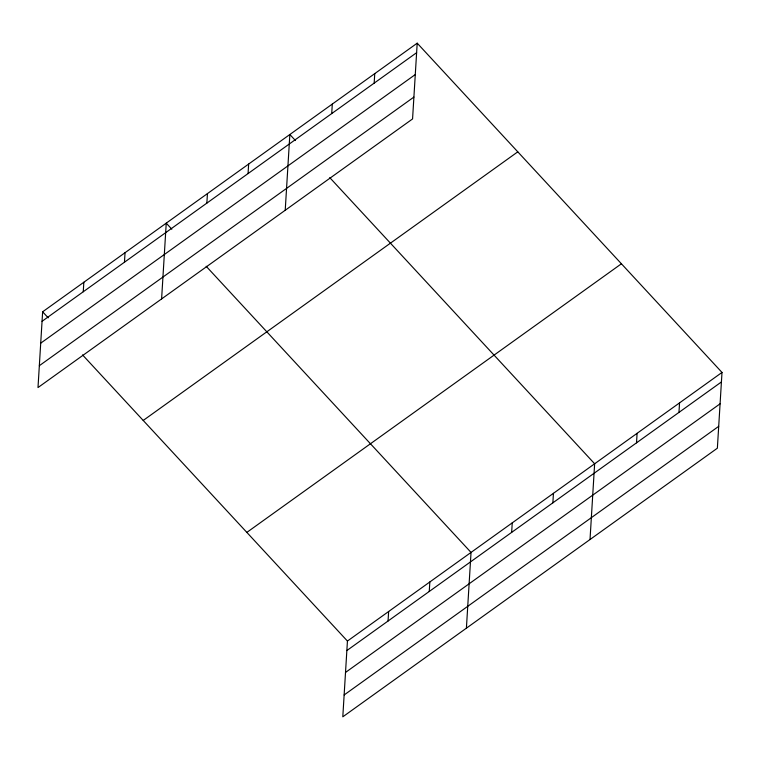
<?xml version="1.0" encoding="UTF-8"?>
<svg xmlns="http://www.w3.org/2000/svg" width="760" height="760" viewBox="0 0 760 760"><rect width="100%" height="100%" fill="white"/><g stroke="black" fill="none" stroke-linecap="round" stroke-linejoin="round"><path stroke-width="1.14" d="M42.636 311.799L38 387.562L412.566 118.94L417.202 43.178L42.636 311.799L48.222 317.832M83.258 291.755L83.837 282.245M124.459 262.209L125.039 252.7M161.605 298.917L166.24 223.155L171.827 229.188M206.862 203.11L207.442 193.6M248.064 173.565L248.644 164.055M285.219 210.273L289.854 134.511L295.44 140.543M331.721 113.572L332.3 104.063M374.167 83.135L374.756 73.625M82.545 354.91L347.434 641.06L342.798 716.822L717.364 448.2L722 372.438L417.202 43.178M388.046 621.024L388.635 611.515M429.257 591.47L429.837 581.961M466.402 628.178L471.038 552.415L206.159 266.266M511.661 532.38L512.24 522.87M552.862 502.835L553.442 493.316M590.017 539.533L594.643 463.771L329.764 177.621M636.519 442.842L637.098 433.323M678.965 412.395L679.544 402.885M42.056 321.309L416.623 52.687M40.717 343.168L415.283 74.556M39.339 365.693L413.905 97.08M143.213 420.451L517.788 151.839M246.848 532.399L621.414 263.786M347.434 641.06L722 372.438M346.845 650.569L721.42 381.957M345.515 672.438L720.081 403.816M344.137 694.963L718.703 426.341"/></g></svg>
